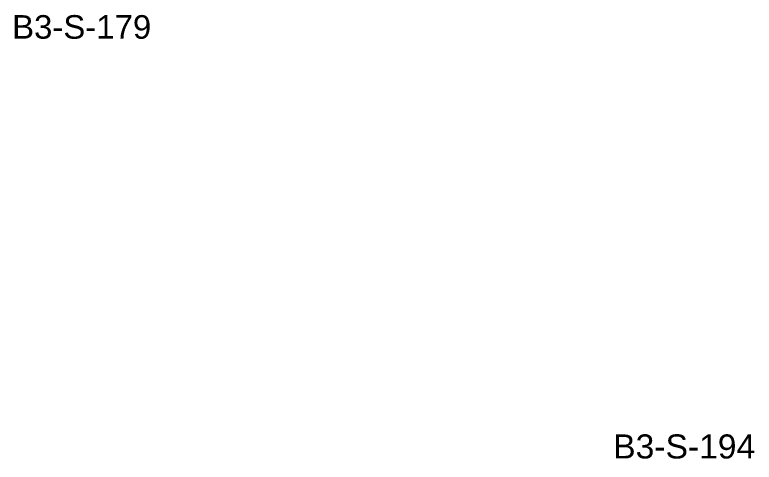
# Model space of a CAD drawing. Header units: millimetres. Extents: x 9129 to 19685, y -6152 to 3305.
# Drawn here: x 13799 to 15844, y -2909 to -1671 of the extents above; entities that cross this region are included whole.
import ezdxf
from ezdxf.xclip import XClip

# ---------------------------------------------------------------- set-up
doc = ezdxf.new("R2010")
doc.units = ezdxf.units.MM
doc.header["$LTSCALE"] = 5
doc.header["$XCLIPFRAME"] = 0
doc.linetypes.add('141125_RT1$0$xref_north-south_duvar_4.Bkat$0$HIDDEN', pattern=[3750, 2500, -1250])
doc.linetypes.add('HIDDEN', pattern=[9.525, 6.35, -3.175])
doc.layers.get('Defpoints').update_dxf_attribs({"lineweight": 9})
doc.layers.add('141125_RT1$0$LP-DOOR', color=40, linetype='Continuous', lineweight=9)
doc.layers.add('2DKAPI', color=180, linetype='Continuous')
doc.layers.add('LP-TAG', color=7, linetype='Continuous')
doc.styles.get("Standard").update_dxf_attribs({"font": 'arial.ttf'})

# ---------------------------------------------------------------- blocks, each defined once
blk = doc.blocks.new('*U17')
at = {"layer": '141125_RT1$0$LP-DOOR'}
blk.add_lwpolyline([(10.4, 104.7), (3.7, 104.7), (3.7, 2), (10.4, 2)], close=True, dxfattribs=at)
for points in [[(-5.7, 0), (-5.7, 2), (3.7, 2)], [(3.7, 2), (3.7, -8), (0, -8)], [(115.7, 0), (115.7, 2), (106.3, 2)], [(106.3, 2), (106.3, -8), (110, -8)]]:
    blk.add_lwpolyline(points, dxfattribs=at)
at = {"layer": '141125_RT1$0$LP-DOOR', "linetype": '141125_RT1$0$xref_north-south_duvar_4.Bkat$0$HIDDEN', "ltscale": 4}
blk.add_arc((3.7, 2), 102.7, 0, 89.998, dxfattribs=at)
at = {"layer": 'Defpoints'}
for points in [[(-10.7, 0), (0, 0), (0, -15), (-10, -15)], [(120.7, 0), (110, 0), (110, -15), (120, -15)]]:
    blk.add_lwpolyline(points, dxfattribs=at)
blk = doc.blocks.new('TAG')
at = {"layer": 'LP-TAG'}
for tag, p in [('NAME', (13432.1, -17498.5)), ('AREA', (13432.1, -17612.6))]:
    blk.add_attdef(tag, p, '', height=75, dxfattribs=at)
blk = doc.blocks.new('*U26')
at = {"layer": '2DKAPI'}
blk.add_lwpolyline([(10.4, 104.7), (3.7, 104.7), (3.7, 2), (10.4, 2)], close=True, dxfattribs=at)
for points in [[(-5.7, 0), (-5.7, 2), (3.7, 2)], [(3.7, 2), (3.7, -8), (0, -8)], [(115.7, 0), (115.7, 2), (106.3, 2)], [(106.3, 2), (106.3, -8), (110, -8)]]:
    blk.add_lwpolyline(points, dxfattribs=at)
at = {"layer": '2DKAPI', "linetype": 'HIDDEN', "ltscale": 4}
blk.add_arc((3.7, 2), 102.7, 0, 89.998, dxfattribs=at)
at = {"layer": 'Defpoints'}
for points in [[(-10.7, 0), (0, 0), (0, -15), (-10, -15)], [(120.7, 0), (110, 0), (110, -15), (120, -15)]]:
    blk.add_lwpolyline(points, dxfattribs=at)
blk = doc.blocks.new('*U28')
at = {"layer": '2DKAPI'}
blk.add_lwpolyline([(-10.4, 94.7), (-3.7, 94.7), (-3.7, 2), (-10.4, 2)], close=True, dxfattribs=at)
for points in [[(-105.7, 0), (-105.7, 2), (-96.3, 2)], [(-96.3, 2), (-96.3, -8), (-100, -8)], [(5.7, 0), (5.7, 2), (-3.7, 2)], [(-3.7, 2), (-3.7, -8), (0, -8)]]:
    blk.add_lwpolyline(points, dxfattribs=at)
at = {"layer": '2DKAPI', "linetype": 'HIDDEN', "ltscale": 4}
blk.add_arc((-3.7, 2), 92.7, 90.002, 180, dxfattribs=at)
at = {"layer": 'Defpoints'}
for points in [[(-110.7, 0), (-100, 0), (-100, -20), (-110, -20)], [(10.7, 0), (0, 0), (0, -20), (10, -20)]]:
    blk.add_lwpolyline(points, dxfattribs=at)
blk = doc.blocks.new('plan3')
at = {"layer": '141125_RT1$0$LP-DOOR', "extrusion": (4.1673e-07, -1.85e-14, 1)}
ref = blk.add_blockref('*U17', (25496.4, -11310.1, 0), dxfattribs=dict(at, rotation=89.99999999999999))
XClip(ref).set_block_clipping_path([(3340.0000088039, -2122.3757968728), (5896.2366699602, 493.6110665798)])
at = {"layer": '2DKAPI', "extrusion": (-1.84984e-14, -4.1673e-07, 1)}
ref = blk.add_blockref('*U28', (25026.4, -11130.1, 0), dxfattribs=at)
XClip(ref).set_block_clipping_path([(-23.6110498778, 3159.9949733262), (2592.3758135751, 5716.2316344822)])
at = {"layer": '2DKAPI', "extrusion": (4.1673e-07, -1.84984e-14, 1)}
ref = blk.add_blockref('*U26', (25406.4, -11310.1, 0), dxfattribs=dict(at, rotation=89.99999999999999))
XClip(ref).set_block_clipping_path([(3340.0000088039, -2212.3757968726), (5896.2366699602, 403.61106658)])
at = {"layer": 'LP-TAG'}
ref = blk.add_blockref('TAG', (12765.5, 5065.8), dxfattribs=dict(at, xscale=0.8695049999997716, yscale=0.8695049999997716, zscale=0.8695049999997716))
XClip(ref).set_block_clipping_path([(14073.8201007738, -14992.3844790464), (17082.4133388271, -12052.5087323205)])
ref.add_auto_attribs({'NAME': 'B3-S-179'})
ref = blk.add_blockref('TAG', (14189.5, 4215.1), dxfattribs=dict(at, xscale=0.887249999999767, yscale=0.887249999999767, zscale=0.887249999999767))
XClip(ref).set_block_clipping_path([(12187.4468018376, -13733.7310211576), (15135.8681751298, -10852.6527893662)])
ref.add_auto_attribs({'NAME': 'B3-S-194'})

msp = doc.modelspace()

# ---------------------------------------------------------------- block references
msp.add_blockref('plan3', (-10653.09, 8411.55))

doc.saveas('drawing.dxf')
